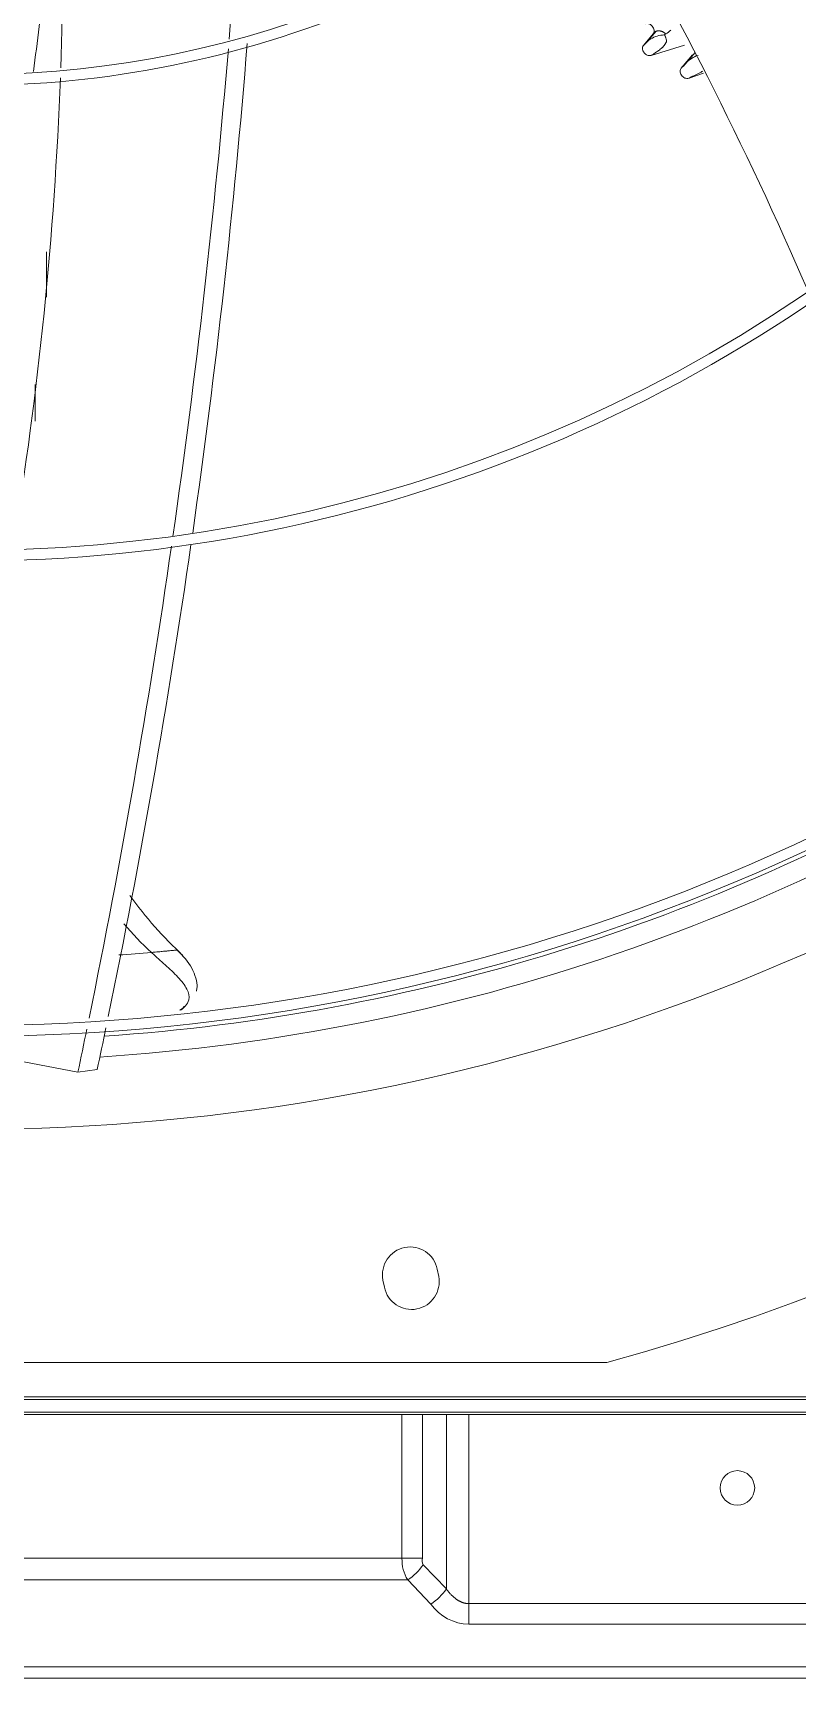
# Model space of a CAD drawing. Header units: millimetres. Extents: x 113490 to 142599, y -20467 to 115.
# Drawn here: x 122973.6 to 123150.5, y -11964.5 to -11583.8 of the extents above; entities that cross this region are included whole.
import ezdxf

# ---------------------------------------------------------------- set-up
doc = ezdxf.new("R2010")
doc.units = ezdxf.units.MM
doc.layers.add('DV3_0', color=7, linetype='Continuous')

msp = doc.modelspace()

# ---------------------------------------------------------------- linework, layer by layer
at = {"layer": 'DV3_0', "color": 7, "linetype": 'Continuous', "lineweight": 15}
for p, q in [((123114.91, -11586.69), (123117.16, -11583.99)), ((123117.83, -11583.41), (123115.99, -11585.6)), ((123119.73, -11584.26), (123120.05, -11584.04)), ((123114.91, -11586.69), (123116.25, -11585.41)), ((123124.4, -11586.62), (123116.7, -11589.02)), ((123119.29, -11584.3), (123119.73, -11584.26)), ((123120.08, -11584.96), (123120.16, -11585.24)), ((123123.62, -11592), (123126.23, -11588.9)), ((123126.89, -11588.35), (123124.12, -11591.61)), ((123128.82, -11593.16), (123125.45, -11594.3)), ((122969.89, -11821.62), (122984.03, -11824.31)), ((122984.03, -11824.31), (122988.49, -11823.68)), ((123054.63, -11872.38), (123054.96, -11874.04)), ((123067.52, -11871.55), (123067.19, -11869.88)), ((123106.41, -11891.49), (122812.06, -11891.49)), ((123456.58, -11899.99), (122462.67, -11899.99)), ((123456.58, -11902.99), (122462.67, -11902.99)), ((122859.46, -11903.49), (123059.02, -11903.49)), ((123063.79, -11903.49), (123059.02, -11903.49)), ((123063.79, -11903.49), (123069.31, -11903.49)), ((123074.48, -11903.49), (123069.31, -11903.49)), ((123198.8, -11903.49), (123074.48, -11903.49)), ((122487.24, -11964.49), (123516.86, -11964.49))]:
    msp.add_line(p, q, dxfattribs=at)
at = {"layer": 'DV3_0', "color": 7, "linetype": 'Continuous', "lineweight": 20}
for p, q in [((122976.74, -11644.97), (122976.74, -11634.44)), ((122974.12, -11673.61), (122974.12, -11665.2)), ((123469.84, -11899.39), (122449.6, -11899.39)), ((123059.02, -11936.74), (123059.02, -11903.49)), ((123063.79, -11936.74), (123063.79, -11903.49)), ((123069.31, -11903.49), (123069.31, -11943.87)), ((123074.48, -11903.49), (123074.48, -11947.25)), ((123059.02, -11936.74), (122859.46, -11936.74)), ((123063.79, -11936.74), (123059.02, -11936.74)), ((123060.35, -11941.77), (122858.13, -11941.77)), ((123065.73, -11947.36), (123060.35, -11941.77)), ((123069.31, -11943.87), (123063.93, -11938.28)), ((123198.8, -11947.25), (123074.48, -11947.25)), ((123074.48, -11947.25), (123074.48, -11952.04)), ((123198.8, -11952.04), (123074.48, -11952.04)), ((122487.24, -11961.85), (123516.86, -11961.85))]:
    msp.add_line(p, q, dxfattribs=at)
at = {"layer": 'DV3_0', "color": 7, "linetype": 'Continuous', "lineweight": 15}
msp.add_circle((123136.64, -11920.49), 4, dxfattribs=at)
for centre, radius, start, end in [((121104.17, -11426.96), 1921.39, 355.27432, 358.30683), ((122108.37, -11560.89), 872.25, 357.96174, 4.0905), ((122959.24, -11359.99), 551.5, 285.4775, 344.5225), ((122959.24, -11359.99), 233.5, 225.7814, 315.7154), ((122959.24, -11359.99), 236, 270, 315.2644), ((121434.86, -12419.24), 1921.39, 24.56568, 27.16861), ((122352.06, -11989.01), 872.25, 23.32871, 30.53654), ((123117.15, -11578.99), 5.82, 299.8593, 314.3251), ((121104.17, -11426.96), 1921.39, 351.8208, 355.20802), ((121188.2, -11439.15), 1840.9, 351.86875, 355.41631), ((123119.96, -11590.87), 6.6, 95.7956, 124.1612), ((123114.27, -11586.53), 6.03, 7.0938, 12.3213), ((123132.7, -11599.19), 11.58, 133.2213, 141.6416), ((123129.24, -11594.81), 6.04, 106.4811, 137.7838), ((122108.37, -11560.89), 872.25, 350.63739, 357.81353), ((122959.24, -11359.99), 343.5, 225.9212, 315.6512), ((122959.24, -11359.99), 346, 270, 315.3179), ((122959.24, -11359.99), 453.5, 225.9915, 315.56), ((122959.24, -11359.99), 456, 270, 315.5611), ((121104.17, -11426.96), 1921.39, 348.44556, 351.75301), ((121188.2, -11439.15), 1840.9, 348.33271, 351.78205), ((122959.24, -11359.99), 477.5, 226.9802, 313.0198), ((122959.24, -11359.99), 457, 273.8842, 300.5991), ((123066.99, -11733.14), 86.91, 215.3254, 227.5701), ((123047.72, -11746.22), 68.66, 227.1697, 227.3633), ((123006.19, -11806.54), 3.66, 293.0102, 343.8905), ((123007.71, -11810.12), 0.228, 113.42, 121.4287), ((123007.57, -11808.9), 1.01, 272.8523, 351.7231), ((121104.17, -11426.96), 1921.39, 348.06491, 348.36936), ((121188.2, -11439.15), 1840.9, 347.94302, 348.25074), ((123060.91, -11871.13), 6.4, 11.25, 191.25), ((123061.24, -11872.79), 6.4, 191.25, 11.25)]:
    msp.add_arc(centre, radius, start, end, dxfattribs=at)
at = {"layer": 'DV3_0', "color": 7, "linetype": 'Continuous', "lineweight": 20}
for centre, radius, start, end in [((122959.24, -11359.99), 461.75, 273.7025, 304.0494), ((122962.53, -11347.24), 450.99, 273.9356, 274.8998), ((123068.35, -11936.97), 9.33, 178.573, 210.9695), ((123065.58, -11937.36), 1.89, 160.9993, 209.2458), ((123074.73, -11941.05), 10.99, 215.0741, 268.685)]:
    msp.add_arc(centre, radius, start, end, dxfattribs=at)
at = {"layer": 'DV3_0', "color": 7, "linetype": 'Continuous', "lineweight": 15}
for centre in [(123060.35, -11938.28), (123065.73, -11943.87)]:
    msp.add_ellipse(centre, major_axis=(4.49, 4.33), ratio=0.436952, start_param=4.313983, end_param=5.138233, dxfattribs=at)
for points in [[(122976.37, -11571.79), (122975.53, -11578.84), (122974.65, -11585.82), (122973.75, -11592.73)], [(122994.67, -11789.99), (122996.64, -11792.27), (122998.76, -11794.47), (123001.05, -11796.58)]]:
    msp.add_open_spline(points, degree=3, dxfattribs=at)
for points, knots in [([(123117.16, -11583.99), (123117.2, -11583.94), (123117.28, -11583.83), (123117.38, -11583.56), (123117.4, -11583.17), (123117.25, -11582.68), (123116.94, -11582.23), (123116.54, -11581.89), (123116.12, -11581.69), (123115.73, -11581.61), (123115.51, -11581.65), (123115.39, -11581.67)], [0, 0, 0, 0, 0.063283, 0.127256, 0.262205, 0.403365, 0.547464, 0.685255, 0.802003, 0.901714, 1, 1, 1, 1]), ([(123120.05, -11584.04), (123120.02, -11584), (123119.94, -11583.94), (123119.83, -11583.84), (123119.72, -11583.76), (123119.6, -11583.68), (123119.48, -11583.61), (123119.36, -11583.55), (123119.24, -11583.49), (123119.11, -11583.44), (123118.98, -11583.4), (123118.86, -11583.37), (123118.73, -11583.34), (123118.61, -11583.33), (123118.48, -11583.32), (123118.36, -11583.32), (123118.24, -11583.33), (123118.12, -11583.35), (123118.01, -11583.38), (123117.89, -11583.41), (123117.79, -11583.46), (123117.68, -11583.51), (123117.58, -11583.57), (123117.49, -11583.64), (123117.39, -11583.71), (123117.31, -11583.8), (123117.23, -11583.89), (123117.18, -11583.96), (123117.16, -11583.99)], [0, 0, 0, 0, 0.03621, 0.072495, 0.108902, 0.145467, 0.182216, 0.219167, 0.256331, 0.293716, 0.331323, 0.369153, 0.407205, 0.445478, 0.483973, 0.522693, 0.561636, 0.600792, 0.640147, 0.67968, 0.71937, 0.759195, 0.799133, 0.839164, 0.879274, 0.91945, 0.959691, 1, 1, 1, 1]), ([(123116.7, -11589.02), (123116.68, -11589.03), (123116.62, -11589.04), (123116.53, -11589.06), (123116.44, -11589.07), (123116.32, -11589.07), (123116.17, -11589.06), (123115.9, -11589.01), (123115.54, -11588.86), (123115.2, -11588.58), (123114.97, -11588.3), (123114.83, -11588.06), (123114.73, -11587.8), (123114.68, -11587.55), (123114.67, -11587.3), (123114.7, -11587.09), (123114.76, -11586.93), (123114.82, -11586.8), (123114.88, -11586.73), (123114.91, -11586.69)], [0, 0, 0, 0, 0.025371, 0.050418, 0.075272, 0.100071, 0.150307, 0.200106, 0.313519, 0.447791, 0.518992, 0.590238, 0.662103, 0.73375, 0.803187, 0.872217, 0.915879, 0.958261, 1, 1, 1, 1]), ([(123120.25, -11585.79), (123120.22, -11585.84), (123120.17, -11585.96), (123120.09, -11586.12), (123119.99, -11586.28), (123119.89, -11586.44), (123119.79, -11586.59), (123119.68, -11586.74), (123119.56, -11586.88), (123119.43, -11587.02), (123119.3, -11587.16), (123119.17, -11587.29), (123118.93, -11587.5), (123118.51, -11587.83), (123118, -11588.18), (123117.54, -11588.48), (123117.23, -11588.68), (123116.95, -11588.86), (123116.78, -11588.97), (123116.7, -11589.02)], [0, 0, 0, 0, 0.038099, 0.076092, 0.114011, 0.15189, 0.18976, 0.227653, 0.265602, 0.303639, 0.341797, 0.380111, 0.418614, 0.536921, 0.713888, 0.799533, 0.875717, 0.942505, 1, 1, 1, 1]), ([(123119.73, -11584.26), (123119.74, -11584.27), (123119.77, -11584.29), (123119.8, -11584.34), (123119.84, -11584.39), (123119.88, -11584.45), (123119.92, -11584.53), (123119.96, -11584.62), (123120, -11584.72), (123120.04, -11584.84), (123120.07, -11584.92), (123120.08, -11584.96)], [0, 0, 0, 0, 0.056011, 0.124486, 0.206339, 0.302119, 0.41219, 0.536813, 0.676201, 0.830538, 1, 1, 1, 1]), ([(123123.62, -11592), (123123.48, -11592.16), (123123.38, -11592.4), (123123.38, -11592.96), (123123.48, -11593.28), (123123.78, -11593.72), (123123.91, -11593.86), (123124.2, -11594.09), (123124.36, -11594.18), (123124.82, -11594.37), (123125.12, -11594.39), (123125.45, -11594.29)], [0, 0, 0, 0, 0.25, 0.25, 0.5, 0.5, 0.625, 0.625, 0.75, 0.75, 1, 1, 1, 1]), ([(123125.45, -11594.29), (123125.78, -11594.09), (123126.15, -11593.9), (123126.95, -11593.52), (123127.37, -11593.33), (123128, -11593.01), (123128.21, -11592.89), (123128.45, -11592.74), (123128.5, -11592.71), (123128.55, -11592.68)], [0, 0, 0, 0, 0.25, 0.25, 0.5, 0.5, 0.625, 0.625, 0.6538526, 0.6538526, 0.6538526, 0.6538526]), ([(123007.08, -11796.03), (123007.08, -11796.03), (123007.07, -11796.03), (123006.97, -11796.03), (123006.69, -11796.05), (123006.16, -11796.1), (123005.6, -11796.16), (123004.83, -11796.23), (123003.89, -11796.32), (123002.68, -11796.43), (123001.64, -11796.52), (123001.05, -11796.58)], [0.4353687, 0.4353687, 0.4353687, 0.4353687, 0.4372935, 0.4998211, 0.6248762, 0.6874038, 0.7499313, 0.8124589, 0.8749865, 0.937514, 1, 1, 1, 1]), ([(123009.71, -11807.55), (123009.87, -11806.78), (123009.69, -11805.94), (123008.77, -11804.16), (123008.04, -11803.23), (123006.29, -11801.35), (123005.27, -11800.39), (123003.21, -11798.52), (123002.16, -11797.6), (123001.22, -11796.73)], [0, 0, 0, 0, 0.25, 0.25, 0.5, 0.5, 0.75, 0.75, 1, 1, 1, 1]), ([(123011.45, -11805.56), (123011.53, -11805.22), (123011.72, -11804.34), (123011.38, -11802.48), (123010.18, -11799.39), (123008.41, -11797.44), (123007.02, -11795.97)], [0, 0, 0, 0, 0.107288, 0.324774, 0.551743, 1, 1, 1, 1])]:
    msp.add_open_spline(points, degree=3, knots=knots, dxfattribs=at)
at = {"layer": 'DV3_0', "color": 7, "linetype": 'Continuous', "lineweight": 20}
msp.add_open_spline([(123074.48, -11947.25), (123074.43, -11947.25), (123074.33, -11947.25), (123074.19, -11947.24), (123074.04, -11947.23), (123073.89, -11947.21), (123073.75, -11947.19), (123073.6, -11947.16), (123073.45, -11947.13), (123073.3, -11947.09), (123073.15, -11947.04), (123073, -11946.99), (123072.85, -11946.93), (123072.7, -11946.87), (123072.54, -11946.8), (123072.38, -11946.72), (123072.22, -11946.63), (123072.06, -11946.54), (123071.9, -11946.44), (123071.73, -11946.33), (123071.56, -11946.21), (123071.39, -11946.09), (123071.22, -11945.95), (123071.04, -11945.8), (123070.86, -11945.64), (123070.68, -11945.47), (123070.49, -11945.28), (123070.3, -11945.09), (123070.11, -11944.88), (123069.91, -11944.65), (123069.71, -11944.41), (123069.51, -11944.15), (123069.38, -11943.97), (123069.31, -11943.87)], degree=3, knots=[0, 0, 0, 0, 0.024412, 0.048868, 0.073402, 0.098058, 0.122875, 0.147897, 0.173164, 0.198721, 0.224613, 0.250887, 0.277591, 0.304775, 0.332491, 0.360794, 0.389741, 0.419393, 0.449811, 0.481063, 0.513218, 0.54635, 0.580536, 0.615856, 0.652395, 0.690243, 0.729491, 0.770236, 0.812578, 0.856615, 0.902458, 0.950192, 1, 1, 1, 1], dxfattribs=at)

doc.saveas('drawing.dxf')
